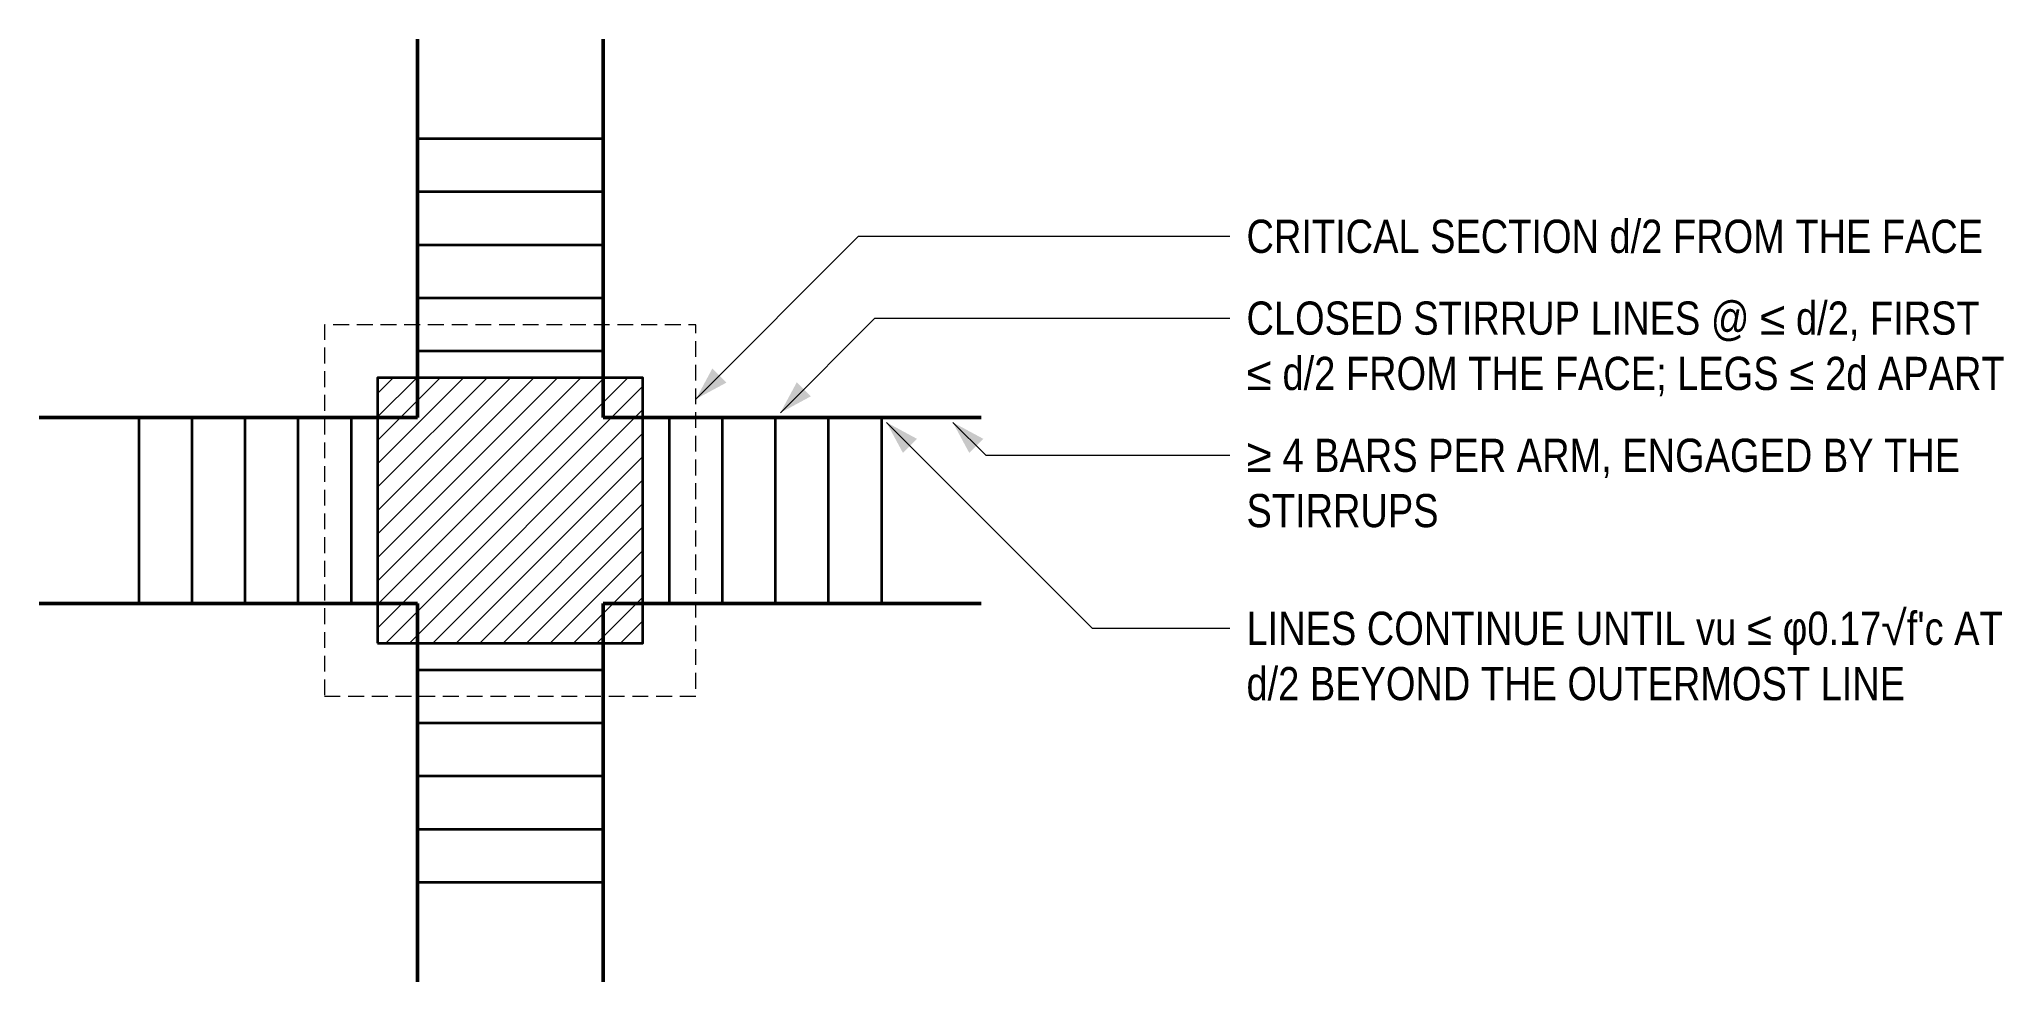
# Model space of a CAD drawing. Header units: millimetres. Extents: x -710 to 2252, y -48710 to -47290.
import ezdxf

# ---------------------------------------------------------------- set-up
doc = ezdxf.new("R2010")
doc.units = ezdxf.units.MM
doc.header["$LTSCALE"] = 3.75
doc.linetypes.add('HIDDEN', pattern=[9.525, 6.35, -3.175])
for name, color, linetype, lineweight in [('S-ANNO', 3, 'Continuous', 18), ('S-CONC', 4, 'Continuous', 35), ('S-HATCH', 9, 'Continuous', 13), ('S-REBR', 1, 'Continuous', 50), ('S-REBR-SEC', 30, 'Continuous', 35), ('S-TEXT', 7, 'Continuous', 18), ('S-ZONE-DASH', 8, 'HIDDEN', 18)]:
    doc.layers.add(name, color=color, linetype=linetype, lineweight=lineweight)
doc.styles.add('AN', font='ARIALN_0.TTF')

msp = doc.modelspace()

# ---------------------------------------------------------------- hatches: boundary and pattern name
at = {"layer": 'S-HATCH'}
h = msp.add_hatch(dxfattribs=at)
h.set_pattern_fill('ANSI31', color=256, scale=7.874016)
h.paths.add_polyline_path([(-200, -48200), (200, -48200), (200, -47800), (-200, -47800)])

# ---------------------------------------------------------------- linework, layer by layer
at = {"layer": 'S-ANNO', "flags": 128}
for points in [[(280, -47832), (525.2, -47586.8), (1010, -47586.8), (1085, -47586.8)], [(407.2, -47852.8), (549.9, -47710.1), (1010, -47710.1), (1085, -47710.1)], [(567.2, -47867.2), (877.5, -48177.5), (1010, -48177.5), (1085, -48177.5)], [(667.2, -47867.2), (716.8, -47916.8), (1010, -47916.8), (1085, -47916.8)]]:
    msp.add_lwpolyline(points, dxfattribs=at)
at = {"layer": 'S-ANNO'}
for points in [[(280, -47832), (326, -47807.3), (304.7, -47786)], [(407.2, -47852.8), (453.2, -47828), (432, -47806.8)], [(567.2, -47867.2), (592, -47913.2), (613.2, -47892)], [(667.2, -47867.2), (692, -47913.2), (713.2, -47892)]]:
    msp.add_solid(points, dxfattribs=at)
at = {"layer": 'S-CONC', "flags": 128}
msp.add_lwpolyline([(-200, -48200), (200, -48200), (200, -47800), (-200, -47800)], close=True, dxfattribs=at)
at = {"layer": 'S-REBR', "flags": 128}
for points in [[(-140, -47860), (-140, -47290)], [(140, -47860), (140, -47290)], [(-140, -47860), (-710, -47860)], [(140, -47860), (710, -47860)], [(-140, -48140), (-710, -48140)], [(-140, -48140), (-140, -48710)], [(140, -48140), (710, -48140)], [(140, -48140), (140, -48710)]]:
    msp.add_lwpolyline(points, dxfattribs=at)
at = {"layer": 'S-REBR-SEC'}
for p, q in [((140, -47440), (-140, -47440)), ((140, -47520), (-140, -47520)), ((140, -47600), (-140, -47600)), ((140, -47680), (-140, -47680)), ((140, -47760), (-140, -47760)), ((-560, -47860), (-560, -48140)), ((-480, -47860), (-480, -48140)), ((-400, -47860), (-400, -48140)), ((-320, -47860), (-320, -48140)), ((-240, -47860), (-240, -48140)), ((240, -48140), (240, -47860)), ((320, -48140), (320, -47860)), ((400, -48140), (400, -47860)), ((480, -48140), (480, -47860)), ((560, -48140), (560, -47860)), ((-140, -48240), (140, -48240)), ((-140, -48320), (140, -48320)), ((-140, -48400), (140, -48400)), ((-140, -48480), (140, -48480)), ((-140, -48560), (140, -48560))]:
    msp.add_line(p, q, dxfattribs=at)
at = {"layer": 'S-ZONE-DASH', "flags": 128}
msp.add_lwpolyline([(-280, -48280), (280, -48280), (280, -47720), (-280, -47720)], close=True, dxfattribs=at)

# ---------------------------------------------------------------- texts
at = {"layer": 'S-TEXT', "char_height": 50, "attachment_point": 1, "style": 'AN'}
for s, insert, width in [('CRITICAL SECTION d/2 FROM THE FACE', (1110, -47561.8), 1167.567), ('CLOSED STIRRUP LINES @ ≤ d/2, FIRST\\P≤ d/2 FROM THE FACE; LEGS ≤ 2d APART', (1110, -47685.1), 1201.229), ('≥ 4 BARS PER ARM, ENGAGED BY THE\\PSTIRRUPS', (1110, -47891.8), 1131.422), ("LINES CONTINUE UNTIL vu ≤ φ0.17√f'c AT\\Pd/2 BEYOND THE OUTERMOST LINE", (1110, -48152.5), 1198.284)]:
    msp.add_mtext(s, dxfattribs=dict(at, insert=insert, width=width))

doc.saveas('drawing.dxf')
